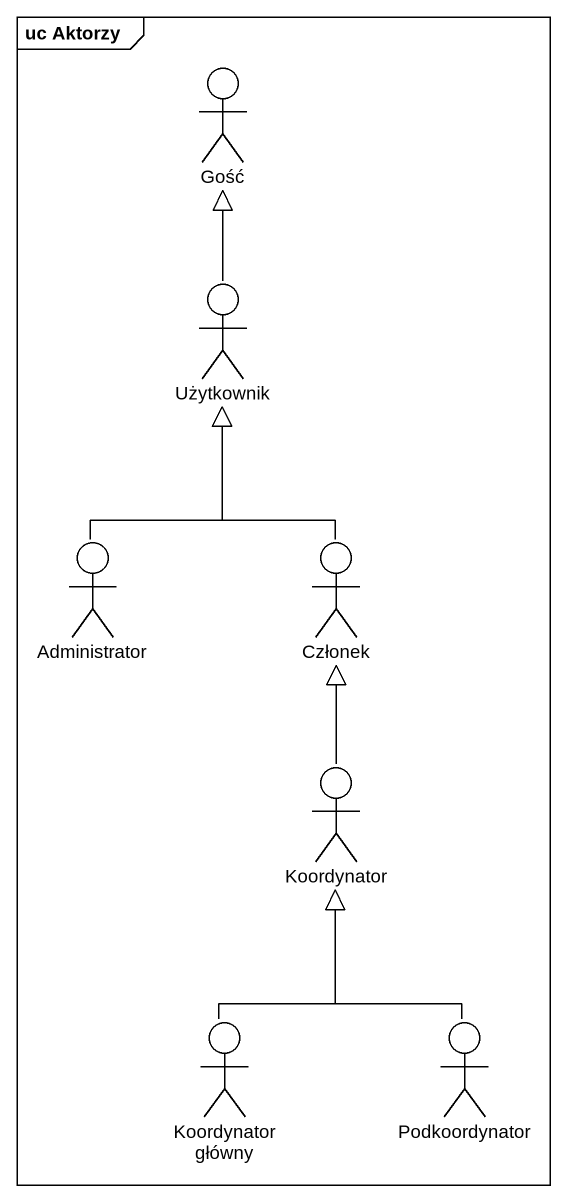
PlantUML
@startuml
mainframe uc Aktorzy
actor Gość
actor Użytkownik
actor Administrator
actor Członek
actor Koordynator
actor "Koordynator główny" as Koordynator_główny
actor Podkoordynator
Użytkownik -up-|> Gość
Administrator -up-|> Użytkownik
Członek -up-|> Użytkownik
Koordynator -up-|> Członek
Koordynator_główny -up-|> Koordynator
Podkoordynator -up-|> Koordynator
@enduml
